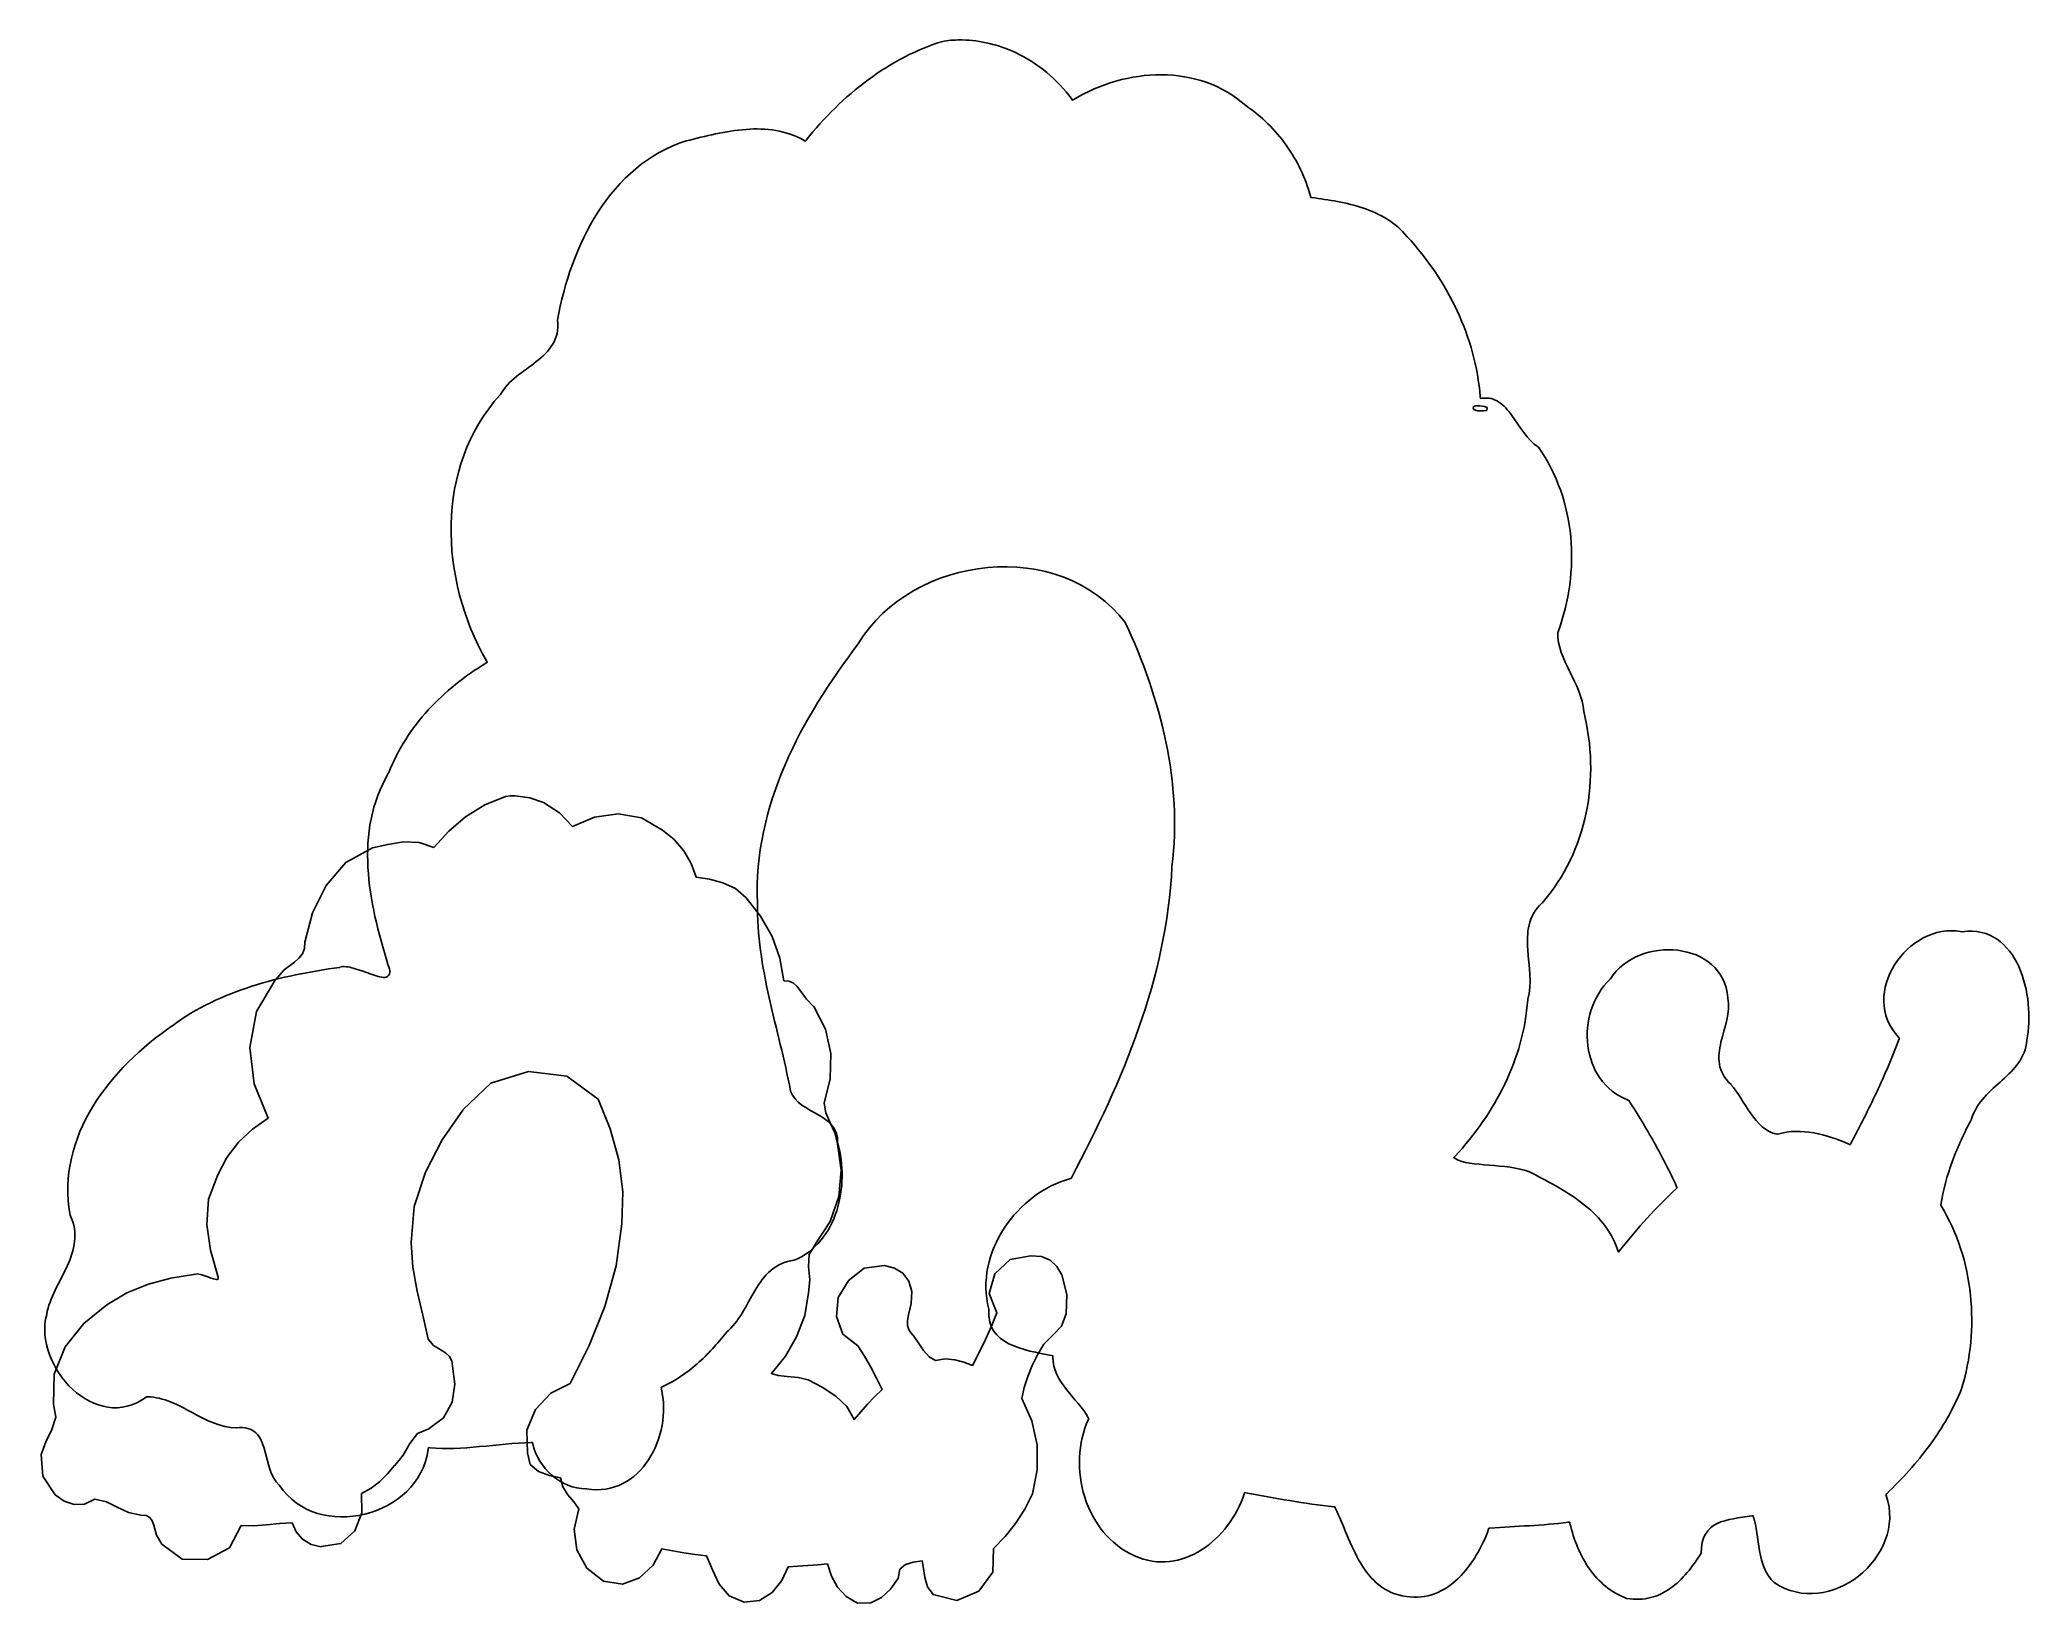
# Model space of a CAD drawing. Extents: x 5 to 180, y 3 to 140.
import ezdxf

# ---------------------------------------------------------------- set-up
doc = ezdxf.new("R2010")
doc.units = 0
doc.layers.get('0').update_dxf_attribs({"linetype": 'CONTINUOUS'})

msp = doc.modelspace()

# ---------------------------------------------------------------- linework, layer by layer
at = {"color": 7}
for points in [[(85.857278, 140.490123), (85.857306, 140.490138)], [(90.54925, 139.370068), (90.558056, 139.370068)], [(95.505764, 135.277846), (95.576319, 135.172013), (95.690972, 135.242568)], [(110.825139, 134.713401), (110.833944, 134.713401), (110.833944, 134.704596)], [(71.922555, 131.635401), (72.019569, 131.573665), (72.098944, 131.670679)], [(116.522486, 126.722999), (116.54893, 126.625985), (116.637125, 126.61718)], [(125.042055, 123.159957), (125.05086, 123.159957)], [(45.164375, 109.251665), (45.182014, 109.269304), (45.190819, 109.27811)], [(131.471416, 109.066485), (131.489055, 108.916555), (131.630166, 108.934194)], [(131.277416, 108.281526), (131.277431, 108.281526)], [(132.062361, 107.858193), (132.088805, 108.131596)], [(100.241862, 89.134583), (100.233057, 89.152222), (100.224251, 89.161027)], [(138.33293, 88.358444), (138.324124, 88.340805), (138.324124, 88.314361)], [(43.911986, 85.61547), (44.026667, 85.68611), (43.964931, 85.809582)], [(140.590722, 81.373458), (140.590722, 81.364653), (140.599527, 81.347014)], [(35.3395, 75.949387), (35.3395, 75.958192), (35.348305, 75.966997)], [(46.493295, 73.923051), (46.063687, 73.912863), (45.633358, 73.868455), (45.6311, 73.868455), (45.628842, 73.868455), (45.624298, 73.868455), (45.619726, 73.868455), (43.797468, 73.13098), (42.120831, 72.080337), (40.629789, 70.807464), (39.318077, 69.364027), (38.021525, 69.810949), (36.656371, 69.859974), (35.254384, 69.652792), (33.908218, 69.336731), (33.908218, 69.334473), (33.908218, 69.332215), (33.90596, 69.332215), (33.903703, 69.332215), (31.562164, 68.040623), (29.822419, 66.042619), (28.636626, 63.621195), (27.956951, 61.051353), (27.956951, 61.046781), (27.956951, 61.042237), (27.956951, 61.035407), (27.956951, 61.028605), (27.935855, 60.46974), (27.752203, 60.013974), (27.441784, 59.625196), (27.042415, 59.276886), (26.146241, 58.60292), (25.390792, 57.761759), (25.38624, 57.754957), (25.381688, 57.748128), (23.703535, 54.946098), (23.120375, 51.769529), (23.504754, 48.550215), (24.721948, 45.554333), (23.344301, 44.584425), (22.119391, 43.434068), (21.081892, 42.082472), (20.299421, 40.553965), (20.297135, 40.549421), (20.294877, 40.544849), (19.484466, 38.408785), (19.339393, 36.176921), (19.662551, 33.924706), (20.253928, 31.736194), (20.256186, 31.733936), (20.258444, 31.731678), (20.258444, 31.72942), (20.258444, 31.727163), (20.319285, 31.540467), (20.331242, 31.42232), (20.316976, 31.367166), (20.276643, 31.344983), (20.19093, 31.33725), (20.062796, 31.354099), (19.903415, 31.395128), (19.721552, 31.454194), (19.318633, 31.60084), (18.898016, 31.740839), (18.512644, 31.821577), (18.179128, 31.786342), (18.170029, 31.784084), (18.16093, 31.781826), (16.158913, 31.439612), (14.175196, 30.926442), (12.266914, 30.17016), (10.512506, 29.106472), (10.512506, 29.10873), (10.512506, 29.110988), (8.492681, 27.445981), (6.854367, 25.389149), (5.868407, 23.005028), (5.807884, 20.361484), (5.807884, 20.35694), (5.807884, 20.352368), (5.81017, 20.347796), (5.812456, 20.343252), (6.019216, 19.212176), (5.685058, 18.131985), (5.144211, 17.049335), (4.747774, 15.916162), (4.747774, 15.914187), (4.747774, 15.911647), (4.875356, 13.999323), (5.971704, 12.362688), (6.760236, 11.809758), (7.646076, 11.520932), (8.564802, 11.561713), (9.475146, 11.989562), (10.474732, 11.762373), (11.436163, 11.288917), (12.428592, 10.807136), (13.510929, 10.583644), (13.513215, 10.583644), (13.515501, 10.583644), (13.517787, 10.583644), (13.520073, 10.583644), (13.985338, 10.563888), (14.29356, 10.388092), (14.499886, 10.089275), (14.643905, 9.696506), (14.888269, 8.803442), (15.353693, 8.031254), (15.351407, 8.028432), (15.349121, 8.02561), (17.144123, 6.699165), (19.375804, 6.660586), (21.326597, 7.709323), (22.360555, 9.668115), (23.443693, 9.646102), (24.571818, 9.722753), (25.724294, 9.831522), (26.855881, 9.900214), (27.192069, 9.113379), (27.747666, 8.45789), (28.511175, 7.98528), (29.403836, 7.802711), (29.403836, 7.805533), (29.403836, 7.808355), (31.128329, 8.070257), (32.352189, 9.196098), (32.980681, 10.780917), (32.961885, 12.481137), (33.790306, 12.948976), (34.545259, 13.527617), (35.238727, 14.20591), (35.860188, 14.942653), (35.864732, 14.949511), (35.869276, 14.956398), (36.613561, 15.870642), (37.202404, 16.903787), (37.880674, 17.770788), (38.890423, 18.195959), (38.897224, 18.198217), (38.904026, 18.200474), (38.908598, 18.200474), (38.91317, 18.200474), (40.178804, 19.152898), (40.924237, 20.539134), (41.177808, 22.126631), (40.969734, 23.696783), (40.967477, 23.696783), (40.965219, 23.696783), (40.901202, 24.174628), (40.696772, 24.547618), (40.385029, 24.839549), (40.018832, 25.075411), (39.293219, 25.509158), (38.82675, 26.071844), (38.824493, 26.071844), (38.822235, 26.071844), (38.360562, 28.186769), (37.862197, 30.298723), (37.46765, 32.425854), (37.325308, 34.575654), (37.325308, 34.577912), (37.325308, 34.58017), (37.598855, 37.763715), (38.571986, 40.786267), (40.06022, 43.623611), (41.879782, 46.255277), (41.88204, 46.257535), (41.884298, 46.259792), (41.884298, 46.26205), (41.884298, 46.264308), (44.351044, 48.631896), (47.65815, 49.663102), (51.045499, 49.231525), (53.7778, 47.219791), (54.839286, 44.601627), (55.597772, 41.864531), (55.969707, 39.058633), (55.870766, 36.236272), (55.870766, 36.234014), (55.870766, 36.231757), (55.870766, 36.229499), (55.870766, 36.227241), (55.39026, 32.525826), (54.382941, 28.951911), (52.988659, 25.511517), (51.334492, 22.181622), (49.612262, 21.313628), (48.272392, 19.874811), (47.511366, 18.056767), (47.553502, 16.07562), (47.80245, 15.046266), (48.540839, 14.419467), (49.500403, 14.079728), (50.465457, 13.878052), (50.672963, 13.068893), (51.111545, 12.376545), (51.63531, 11.743182), (52.076127, 11.134429), (51.673131, 9.358799), (51.916883, 7.539962), (52.788018, 5.91343), (54.250994, 4.778135), (55.924941, 4.508359), (57.445041, 5.060273), (58.637712, 6.169914), (59.410608, 7.617347), (60.377445, 7.440478), (61.348877, 7.27154), (62.33182, 7.11962), (63.318991, 6.994003), (63.849117, 5.763119), (64.461026, 4.514286), (65.337552, 3.470515), (66.644991, 2.917275), (68.00195, 3.054181), (69.120148, 3.777178), (69.9544, 4.833987), (70.516973, 6.024852), (71.39027, 6.082228), (72.268698, 6.134044), (73.131299, 6.196302), (73.979467, 6.284214), (74.328316, 5.220744), (74.862151, 4.241292), (75.630456, 3.407382), (76.641173, 2.835374), (76.645716, 2.832552), (76.65026, 2.829729), (76.65709, 2.829729), (76.66392, 2.829729), (77.805272, 2.869353), (78.756885, 3.316563), (79.542524, 4.054658), (80.194661, 4.959096), (80.201491, 4.968127), (80.208292, 4.977158), (80.208292, 4.988447), (80.208292, 5.000018), (80.371261, 5.820862), (80.849834, 6.246707), (81.524275, 6.444516), (82.314909, 6.565223), (82.451516, 5.896808), (82.569705, 5.104638), (82.800235, 4.276372), (83.288595, 3.585041), (83.290853, 3.582218), (83.293111, 3.579396), (83.295369, 3.579396), (83.297626, 3.579396), (85.371898, 3.065074), (87.306108, 3.875137), (88.553468, 5.546513), (88.621037, 7.651552), (89.633323, 8.706668), (90.559306, 9.849189), (91.37595, 11.10011), (92.033482, 12.447214), (92.033482, 12.450036), (92.033482, 12.452858), (92.453779, 14.581688), (92.44297, 16.770686), (91.996686, 18.890161), (91.109842, 20.847417), (91.306258, 21.824072), (91.619434, 22.799334), (92.022631, 23.762868), (92.479368, 24.687553), (92.479368, 24.68981), (92.479368, 24.692068), (92.481626, 24.69664), (92.483884, 24.701184), (93.042142, 25.650201), (93.84431, 26.416508), (94.600381, 27.225492), (94.999988, 28.304727), (94.999988, 28.309271), (94.999988, 28.313843), (95.068356, 30.015434), (94.622346, 31.744488), (94.184301, 32.47723), (93.589512, 33.041215), (92.837595, 33.36934), (91.92424, 33.40976), (91.912866, 33.409972), (91.901493, 33.40976), (90.079469, 33.103995), (88.730193, 31.840035), (88.21871, 30.110935), (88.898541, 28.40029), (88.426998, 27.210345), (87.90666, 26.038881), (87.349429, 24.895071), (86.760078, 23.768471), (86.000982, 24.062159), (85.204001, 24.268958), (84.35925, 24.336832), (83.51143, 24.209812), (82.929307, 24.522972), (82.437647, 25.092496), (81.986662, 25.778621), (81.523115, 26.416525), (81.523115, 26.418783), (81.523115, 26.42104), (81.520857, 26.42104), (81.518599, 26.42104), (81.183472, 26.836345), (81.036307, 27.271878), (81.026062, 27.731156), (81.109095, 28.213713), (81.366874, 29.222867), (81.418492, 30.265728), (81.418492, 30.2703), (81.418492, 30.274844), (81.163377, 31.199401), (80.626805, 31.890067), (79.886034, 32.343285), (79.020681, 32.563458), (77.22202, 32.328863), (75.822085, 31.21213), (75.817484, 31.2053), (75.812969, 31.198498), (74.927796, 29.746925), (74.771033, 28.063599), (75.349811, 26.526927), (76.663801, 25.497443), (77.243282, 24.572872), (77.801281, 23.609221), (78.31779, 22.638588), (78.793165, 21.657302), (78.133177, 21.012858), (77.500988, 20.342377), (76.914646, 19.674225), (76.349857, 18.991066), (75.687829, 20.14211), (74.720983, 21.070364), (73.522984, 21.850629), (72.286774, 22.494491), (72.284517, 22.494491), (72.282259, 22.494491), (71.40371, 22.707704), (70.444089, 22.803886), (69.63852, 22.890635), (69.056363, 23.04958), (70.282791, 24.588216), (71.272177, 26.284578), (71.982389, 28.166853), (72.327759, 30.165664), (72.424976, 31.316696), (72.327759, 32.463379), (72.384186, 33.532301), (72.9329, 34.456243), (72.935157, 34.458501), (72.937415, 34.460759), (74.2389, 36.430842), (74.980332, 38.64214), (75.183359, 40.964598), (74.871134, 43.287611), (74.871134, 43.294441), (74.871134, 43.301243), (74.640347, 44.250968), (74.225046, 45.139415), (73.843001, 45.997805), (73.7018, 46.850184), (73.7018, 46.852442), (73.7018, 46.8547), (74.232781, 49.011738), (74.275095, 51.222628), (73.801168, 53.382675), (72.782718, 55.363056), (72.778174, 55.369858), (72.77363, 55.376688), (72.766801, 55.381231), (72.759971, 55.385803), (72.126811, 56.012901), (71.581541, 56.79628), (71.290942, 57.15712), (70.958202, 57.446918), (70.591226, 57.607779), (70.157416, 57.638016), (69.805048, 59.635847), (69.106384, 61.53275), (68.088964, 63.318935), (66.813221, 64.931544), (66.815479, 64.931544), (66.817737, 64.931544), (65.873616, 65.759228), (64.761166, 66.27377), (63.592862, 66.574083), (62.431605, 66.760615), (61.980967, 67.97502), (61.330527, 69.081077), (60.481656, 70.070915), (59.465058, 70.905599), (59.460627, 70.907856), (59.455942, 70.910114), (57.61749, 71.989671), (55.538457, 72.338794), (53.457853, 72.052087), (51.543625, 71.224061), (50.393484, 72.4309), (48.977465, 73.326125), (48.975208, 73.328383), (48.97295, 73.330641), (47.764006, 73.757223), (46.493241, 73.922128), (46.493272, 73.92241), (46.493295, 73.923051)], [(104.325251, 67.694514), (104.316445, 67.694514)], [(173.884153, 61.961804), (173.901791, 61.961804), (173.928236, 61.961804)], [(31.017986, 58.822026), (31.035625, 58.822026), (31.053264, 58.830831)], [(35.268958, 59.077789), (35.277764, 59.077789)], [(23.292153, 57.155165), (23.300972, 57.16397)], [(142.910235, 57.781472), (142.927874, 57.799111), (142.93668, 57.807916)], [(153.281888, 56.132222), (153.281888, 56.123417), (153.290693, 56.114611)], [(135.669457, 56.008764), (135.660652, 55.991125), (135.660652, 55.973486)], [(16.280694, 53.671498), (16.289514, 53.680304)], [(168.363194, 52.516179), (168.389639, 52.595554), (168.336722, 52.65729)], [(179.616777, 52.401526), (179.616777, 52.392721)], [(70.732043, 47.938944), (70.732043, 47.930139), (70.740849, 47.921333)], [(153.564096, 48.51225), (153.555291, 48.503445)], [(144.577096, 47.083486), (144.550652, 47.118764), (144.506555, 47.136403)], [(157.585777, 44.129), (157.621055, 44.120195), (157.656332, 44.129)], [(74.877168, 43.379319), (74.877168, 43.361681), (74.885973, 43.335236)], [(129.257735, 42.188694), (129.143083, 42.065222), (129.284194, 41.977028)], [(163.926957, 43.255875), (164.05043, 43.202959), (164.112222, 43.317499)], [(95.382348, 40.221944), (95.444084, 40.239583), (95.470528, 40.2925)], [(148.748694, 39.331194), (148.819249, 39.40175), (148.775152, 39.498764)], [(172.058528, 37.902388), (172.049722, 37.849471), (172.076166, 37.814194)], [(143.56286, 33.986611), (143.651055, 33.739667), (143.809805, 33.942514)], [(5.221111, 28.262707), (5.221111, 28.271512)], [(88.203306, 28.659681), (88.203306, 28.686125), (88.194501, 28.712569)], [(65.078751, 26.666486), (65.061112, 26.657681), (65.052307, 26.640042)], [(93.830098, 24.505722), (93.821292, 24.620375), (93.715459, 24.638014)], [(59.434321, 21.877542), (59.328487, 21.833445), (59.354932, 21.718792)], [(14.084766, 21.004474), (14.040668, 21.004474), (13.996571, 20.978029)], [(96.969834, 19.037667), (96.996278, 19.099403), (96.961, 19.161139)], [(38.982057, 16.5065), (38.849766, 16.524139), (38.832127, 16.383028)], [(48.030793, 16.859278), (48.004349, 16.965112), (47.889696, 16.965112)], [(25.735252, 13.199195), (25.726432, 13.216975), (25.708793, 13.225724)], [(52.757987, 12.890528), (52.749182, 12.890528), (52.740377, 12.890528)], [(110.84282, 12.537666), (110.728167, 12.564195), (110.68407, 12.449556)], [(167.278389, 12.46711), (167.207833, 12.396555), (167.243111, 12.317166)], [(118.709765, 11.232473), (118.674487, 11.303028), (118.595112, 11.311777)], [(155.539722, 10.412137), (155.504444, 10.526804), (155.389792, 10.509306)], [(132.335792, 9.433221), (132.238778, 9.424472), (132.212334, 9.345112)], [(139.382514, 9.847834), (139.35607, 9.971334), (139.223778, 9.953554)]]:
    msp.add_lwpolyline(points, dxfattribs=at)
for points in [[(77.55818, 136.971165), (79.602372, 138.483865), (81.846104, 139.684094), (84.252139, 140.39311)], [(84.252139, 140.39311), (84.787844, 140.46778), (85.322687, 140.499603), (85.857278, 140.490123)], [(85.857306, 140.490138), (87.478636, 140.461388), (89.077752, 140.060302), (90.54925, 139.370068)], [(90.558056, 139.370068), (92.517189, 138.449634), (94.252982, 137.014272), (95.505764, 135.277846)], [(72.098944, 131.670679), (73.673013, 133.635028), (75.513986, 135.458468), (77.55818, 136.971165)], [(95.690972, 135.242568), (97.949828, 136.639492), (100.698766, 137.436267), (103.399167, 137.420971)], [(103.399167, 137.420971), (106.099568, 137.405674), (108.751683, 136.574155), (110.825139, 134.713401)], [(110.833944, 134.704596), (112.227244, 133.750911), (113.432658, 132.570209), (114.397, 131.220916)], [(53.789778, 125.347137), (55.640667, 128.218573), (58.186151, 130.531791), (61.542069, 131.600123)], [(61.542069, 131.600123), (63.219147, 132.016003), (65.031228, 132.482878), (66.816097, 132.61436)], [(66.816097, 132.61436), (68.600969, 132.745844), (70.355293, 132.546841), (71.922555, 131.635401)], [(114.397, 131.220916), (115.361339, 129.871622), (116.086501, 128.356685), (116.522486, 126.722999)], [(116.637125, 126.61718), (118.11946, 126.410285), (119.715029, 126.178344), (121.187958, 125.682319)], [(50.217903, 115.813318), (50.786098, 119.071161), (51.943471, 122.482816), (53.789778, 125.347137)], [(121.187958, 125.682319), (122.660884, 125.186296), (124.012788, 124.425199), (125.042055, 123.159957)], [(125.05086, 123.159957), (126.826521, 121.221664), (128.329809, 119.012363), (129.442944, 116.633569)], [(49.77693, 113.670193), (50.131469, 114.256696), (50.318422, 114.951462), (50.217903, 115.813318)], [(129.442944, 116.633569), (130.556082, 114.254774), (131.273437, 111.703739), (131.471416, 109.066485)], [(48.339361, 112.162068), (48.906726, 112.605865), (49.422391, 113.08369), (49.77693, 113.670193)], [(45.190819, 109.27811), (45.877003, 110.500894), (47.204633, 111.274476), (48.339361, 112.162068)], [(40.842847, 97.830485), (40.939432, 101.998616), (42.272873, 106.058377), (45.164375, 109.251665)], [(131.630166, 108.934194), (132.237336, 109.017627), (132.709807, 108.879287), (133.129472, 108.599055)], [(130.862917, 108.096318), (130.855212, 108.028415), (130.895762, 107.972629), (130.924653, 107.946388)], [(130.951111, 108.22861), (130.918737, 108.20877), (130.870627, 108.164218), (130.862917, 108.096318)], [(130.924653, 107.946388), (130.953544, 107.920141), (130.973621, 107.914965), (131.004028, 107.90229)], [(131.039306, 108.263888), (131.007135, 108.25655), (130.983485, 108.24845), (130.951111, 108.22861)], [(131.004028, 107.90229), (131.064838, 107.876947), (131.138473, 107.853136), (131.233333, 107.840554)], [(131.277431, 108.281526), (131.181579, 108.284744), (131.103647, 108.278535), (131.039306, 108.263888)], [(131.233333, 107.840554), (131.41095, 107.816989), (131.678014, 107.825399), (132.009444, 107.858193)], [(132.088805, 108.131596), (131.738661, 108.231539), (131.469119, 108.275089), (131.277416, 108.281526)], [(132.009444, 107.858193), (132.032022, 107.860451), (132.039024, 107.855653), (132.062361, 107.858193)], [(133.129472, 108.599055), (133.549136, 108.318822), (133.917501, 107.892571), (134.26718, 107.40843)], [(134.26718, 107.40843), (134.956993, 106.453361), (135.586645, 105.288224), (136.595513, 104.639124)], [(136.595513, 104.639124), (136.599013, 104.636866), (136.600819, 104.632548), (136.604319, 104.630319)], [(136.604319, 104.630319), (138.24975, 102.282594), (139.175795, 99.555419), (139.44418, 96.745735)], [(43.964931, 85.809582), (41.895872, 89.391879), (40.746259, 93.662353), (40.842847, 97.830485)], [(139.44418, 96.745735), (139.712948, 93.932056), (139.32119, 91.034672), (138.33293, 88.358444)], [(88.097515, 94.029361), (83.532441, 93.610241), (79.081043, 91.265381), (76.702793, 87.317763)], [(100.224251, 89.161027), (97.366049, 92.937945), (92.669061, 94.449079), (88.097515, 94.029361)], [(103.787279, 78.683541), (103.034225, 82.302714), (101.780368, 85.831835), (100.241862, 89.134583)], [(138.324124, 88.314361), (138.256185, 87.106162), (138.798859, 85.979175), (139.364819, 84.848319)], [(76.693988, 87.300125), (74.201711, 84.031929), (71.888398, 80.461759), (70.246974, 76.646236)], [(76.702793, 87.317763), (76.699406, 87.312175), (76.697346, 87.305741), (76.693988, 87.300125)], [(38.831986, 81.48797), (40.301494, 83.100607), (42.034883, 84.47786), (43.911986, 85.61547)], [(139.364819, 84.848319), (139.930779, 83.717469), (140.518411, 82.582992), (140.590722, 81.373458)], [(35.348305, 75.966997), (36.161068, 78.02698), (37.362474, 79.875332), (38.831986, 81.48797)], [(140.599527, 81.347014), (141.323102, 78.426973), (141.408006, 75.354894), (140.811194, 72.439375)], [(104.316445, 67.694514), (104.78884, 71.364362), (104.539737, 75.067242), (103.787279, 78.683541)], [(33.513875, 67.615012), (33.357272, 70.49437), (33.803421, 73.337307), (35.3395, 75.949387)], [(70.246974, 76.646236), (68.602981, 72.824741), (67.633881, 68.760425), (67.812807, 64.501861)], [(140.811194, 72.439375), (140.215199, 69.527838), (138.935361, 66.778336), (136.921819, 64.484236)], [(35.277764, 59.077789), (34.428549, 61.822465), (33.670477, 64.735651), (33.513875, 67.615012)], [(101.423653, 53.512847), (103.014791, 58.072669), (104.101003, 62.791704), (104.325251, 67.694514)], [(67.812807, 64.501861), (67.771642, 61.6687), (68.240329, 58.899185), (68.853502, 56.149847)], [(136.913013, 64.475431), (135.668289, 63.322539), (135.560438, 61.868634), (135.660652, 60.392028)], [(136.921819, 64.484236), (136.918996, 64.481103), (136.915751, 64.478563), (136.913013, 64.475431)], [(167.975125, 59.051388), (169.212559, 61.023071), (171.499132, 62.396807), (173.884153, 61.961804)], [(173.928236, 61.961804), (175.169909, 62.122818), (176.176869, 61.848859), (176.997402, 61.291526)], [(135.660652, 60.392028), (135.761129, 58.91153), (136.060409, 57.387058), (135.669457, 56.008764)], [(142.93668, 57.807916), (144.151361, 59.718361), (146.642068, 60.585875), (148.880985, 60.321458)], [(148.880985, 60.321458), (150.000442, 60.189248), (151.050292, 59.773366), (151.844319, 59.077916)], [(176.997402, 61.291526), (177.817935, 60.734194), (178.448524, 59.88823), (178.902402, 58.892638)], [(23.300972, 57.16397), (25.813864, 57.96409), (28.444994, 58.461221), (31.017986, 58.822026)], [(31.053264, 58.830831), (31.321561, 58.945089), (31.78186, 58.882548), (32.296806, 58.733817)], [(32.296806, 58.733817), (32.811751, 58.585086), (33.383855, 58.362554), (33.884306, 58.187011)], [(33.884306, 58.187011), (34.134532, 58.09924), (34.363465, 58.019301), (34.572222, 57.975345)], [(34.572222, 57.975345), (34.780979, 57.931389), (34.965366, 57.915943), (35.127847, 57.966539)], [(35.127847, 57.966539), (35.290328, 58.017122), (35.418928, 58.172367), (35.436528, 58.363414)], [(35.436528, 58.363414), (35.453913, 58.552249), (35.390599, 58.775964), (35.268958, 59.077789)], [(151.844319, 59.077916), (152.638345, 58.382467), (153.177206, 57.414566), (153.281888, 56.132222)], [(168.336722, 52.65729), (166.554187, 54.547197), (166.737693, 57.079701), (167.975125, 59.051388)], [(178.902402, 58.892638), (179.810159, 56.901455), (180.000746, 54.323248), (179.616777, 52.401526)], [(16.289514, 53.680304), (18.392264, 55.256041), (20.78318, 56.355319), (23.292153, 57.155165)], [(68.853502, 56.149847), (69.466674, 53.400506), (70.220535, 50.671355), (70.732043, 47.938944)], [(140.961138, 51.916542), (140.698364, 54.010893), (141.356715, 56.284949), (142.910235, 57.781472)], [(135.660652, 55.973486), (135.476782, 53.363757), (134.756895, 50.866791), (133.640999, 48.547514)], [(153.290693, 56.114611), (153.517354, 54.861598), (152.985176, 53.537793), (152.682152, 52.234056)], [(9.278056, 46.554207), (11.006447, 49.391768), (13.565728, 51.820078), (16.280694, 53.671498)], [(95.470528, 40.2925), (97.734433, 44.552032), (99.832516, 48.953028), (101.423653, 53.512847)], [(144.506555, 47.136403), (142.400361, 47.923873), (141.223913, 49.822187), (140.961138, 51.916542)], [(152.682152, 52.234056), (152.530641, 51.58219), (152.438684, 50.936198), (152.541041, 50.302597)], [(166.396458, 47.841874), (167.112408, 49.374473), (167.777868, 50.93164), (168.363194, 52.516179)], [(179.616777, 52.392721), (179.482592, 50.821618), (178.522605, 49.853734), (177.456013, 48.891402)], [(152.541041, 50.302597), (152.642522, 49.674399), (152.954691, 49.069639), (153.564096, 48.51225)], [(70.740849, 47.921333), (71.101819, 46.871362), (72.214887, 46.39689), (73.175015, 45.839944)], [(133.640999, 48.547514), (132.525101, 46.228237), (131.012551, 44.086137), (129.257735, 42.188694)], [(153.555291, 48.503445), (154.156932, 47.815633), (154.695031, 46.823506), (155.31036, 45.954625)], [(164.112222, 43.317499), (164.913962, 44.80131), (165.680506, 46.309274), (166.396458, 47.841874)], [(177.456013, 48.891402), (176.39584, 47.934863), (175.227155, 46.989856), (174.748444, 45.469457)], [(7.276042, 37.011568), (6.656623, 40.484944), (7.551145, 43.719075), (9.278056, 46.554207)], [(73.175015, 45.839944), (73.655081, 45.561473), (74.097766, 45.262044), (74.409737, 44.878625)], [(146.799596, 43.388139), (146.089903, 44.664156), (145.343053, 45.90989), (144.577096, 47.083486)], [(155.31036, 45.954625), (155.925689, 45.085745), (156.629808, 44.3267), (157.585777, 44.129)], [(74.409737, 44.878625), (74.721709, 44.495206), (74.908258, 44.031721), (74.877168, 43.379319)], [(157.656332, 44.129), (158.707861, 44.437901), (159.785733, 44.43349), (160.848971, 44.243653)], [(160.848971, 44.243653), (161.912207, 44.053819), (162.952484, 43.684108), (163.926957, 43.255875)], [(174.739639, 45.443013), (174.129979, 44.281612), (173.547004, 43.041621), (173.072764, 41.774124)], [(174.748444, 45.469457), (174.745537, 45.460257), (174.742461, 45.452242), (174.739639, 45.443013)], [(74.885973, 43.335236), (75.425441, 41.468082), (75.415902, 39.291565), (74.797779, 37.382111)], [(148.775152, 39.498764), (148.176886, 40.804155), (147.509292, 42.112122), (146.799596, 43.388139)], [(129.284194, 41.977028), (129.920701, 41.571206), (131.043451, 41.500089), (132.265166, 41.403764)], [(132.265166, 41.403764), (133.483756, 41.307684), (134.793877, 41.201312), (135.740027, 40.8305)], [(135.740027, 40.8305), (135.742567, 40.829653), (135.746434, 40.831347), (135.748832, 40.8305)], [(135.748832, 40.8305), (137.300451, 40.064862), (138.977466, 39.194057), (140.405499, 38.096472)], [(173.072764, 41.774124), (172.595249, 40.497879), (172.227404, 39.194918), (172.058528, 37.902388)], [(89.552695, 35.856319), (90.92622, 37.956072), (93.050055, 39.589281), (95.382348, 40.221944)], [(146.173416, 36.729458), (146.993638, 37.633111), (147.853897, 38.500671), (148.748694, 39.331194)], [(7.020278, 32.513665), (7.667079, 33.923052), (8.058724, 35.398044), (7.276042, 37.002762)], [(7.276042, 37.002762), (7.275505, 37.005754), (7.276578, 37.008604), (7.276042, 37.011568)], [(74.797779, 37.382111), (74.179656, 35.472658), (72.963038, 33.836057), (71.067154, 33.025306)], [(140.405499, 38.096472), (141.835615, 36.997284), (143.008548, 35.67318), (143.56286, 33.986611)], [(172.076166, 37.814194), (173.507344, 35.463503), (174.358376, 32.746572), (174.651444, 29.964888)], [(88.194501, 28.712569), (87.55117, 31.200894), (88.179148, 33.756563), (89.552695, 35.856319)], [(143.809805, 33.942514), (144.568661, 34.890891), (145.353193, 35.825808), (146.173416, 36.729458)], [(5.221111, 28.271512), (5.469952, 29.714579), (6.368759, 31.094), (7.020278, 32.513665)], [(71.067154, 33.025306), (69.349696, 32.846958), (68.399443, 31.697312), (67.618751, 30.388292)], [(67.618751, 30.388292), (66.83211, 29.069298), (66.19058, 27.58545), (65.078751, 26.666486)], [(174.651444, 29.964888), (174.94421, 27.186088), (174.678876, 24.342426), (173.875333, 21.718707)], [(7.514167, 21.656943), (5.710564, 23.311067), (4.616953, 25.964292), (5.221111, 28.262707)], [(89.967195, 25.678709), (88.854943, 26.246068), (88.08604, 27.101444), (88.203306, 28.659681)], [(65.052307, 26.640042), (64.297695, 25.665472), (63.457046, 24.733233), (62.521126, 23.914834)], [(93.715459, 24.638014), (92.535268, 24.871547), (91.079444, 25.111346), (89.967195, 25.678709)], [(62.521126, 23.914834), (61.585204, 23.096434), (60.558652, 22.39255), (59.434321, 21.877542)], [(95.038362, 21.639403), (94.377482, 22.487052), (93.848953, 23.400504), (93.830098, 24.505722)], [(10.609905, 20.087265), (9.489742, 20.253003), (8.415968, 20.82988), (7.514167, 21.656943)], [(59.354932, 21.718792), (59.846055, 19.656163), (59.399729, 17.242502), (58.226043, 15.456987)], [(96.961, 19.161139), (96.483684, 20.015668), (95.699241, 20.791751), (95.038362, 21.639403)], [(173.875333, 21.709902), (173.155277, 19.933217), (172.190624, 18.282804), (171.06193, 16.744555)], [(173.875333, 21.718707), (173.874486, 21.715885), (173.87618, 21.712611), (173.875333, 21.709902)], [(13.996571, 20.978029), (12.888916, 20.162681), (11.729955, 19.921344), (10.609905, 20.087265)], [(18.044696, 19.611001), (16.792647, 20.284299), (15.527125, 20.978182), (14.084766, 21.004474)], [(21.916432, 18.279265), (20.524743, 18.290667), (19.291416, 18.940568), (18.044696, 19.611001)], [(21.934071, 18.279265), (21.928116, 18.279291), (21.922382, 18.279217), (21.916432, 18.279265)], [(23.645043, 17.820654), (23.264856, 18.186211), (22.709326, 18.3739), (21.934071, 18.279265)], [(24.403516, 16.356626), (24.237382, 16.926196), (24.028557, 17.4519), (23.645043, 17.820654)], [(96.643515, 12.176139), (95.934671, 14.412186), (96.01467, 16.932986), (96.969834, 19.037667)], [(25.708793, 13.225724), (24.907955, 13.899275), (24.735783, 15.217493), (24.403516, 16.356626)], [(38.832127, 16.383028), (38.448923, 13.401717), (36.011423, 11.349059), (33.240599, 10.668028)], [(43.347682, 16.612334), (41.832256, 16.472129), (40.342648, 16.372959), (38.982057, 16.5065)], [(47.889696, 16.965112), (46.40825, 16.9356), (44.863108, 16.752539), (43.347682, 16.612334)], [(49.715307, 14.089973), (48.882718, 14.812905), (48.278308, 15.801447), (48.030793, 16.859278)], [(171.06193, 16.744555), (169.93167, 15.204175), (168.639273, 13.782068), (167.278389, 12.46711)], [(52.740377, 12.890528), (51.603698, 12.901817), (50.547905, 13.36706), (49.715307, 14.089973)], [(58.226043, 15.456987), (57.052354, 13.671494), (55.169062, 12.510572), (52.757987, 12.890528)], [(33.240599, 10.668028), (30.469778, 9.98697), (27.393176, 10.687784), (25.735252, 13.199195)], [(110.68407, 12.449556), (110.043925, 10.474762), (108.669071, 8.630158), (106.935806, 7.528306)], [(114.705737, 11.858554), (113.413913, 12.072394), (112.125585, 12.302292), (110.84282, 12.537666)], [(167.243111, 12.317166), (168.153526, 9.602724), (166.897377, 6.867652), (164.800125, 5.217527)], [(101.017959, 6.999139), (98.84202, 7.991574), (97.352358, 9.940149), (96.643515, 12.176139)], [(118.595112, 11.311777), (117.295456, 11.453594), (115.997561, 11.644771), (114.705737, 11.858554)], [(120.932265, 6.372973), (120.029416, 7.881959), (119.437246, 9.715331), (118.709765, 11.232473)], [(132.212334, 9.345112), (131.680255, 7.818854), (130.762347, 6.17697), (129.531223, 5.005945)], [(135.810653, 9.653722), (134.652777, 9.582517), (133.486621, 9.520936), (132.335792, 9.433221)], [(139.223778, 9.953554), (138.114758, 9.810806), (136.968526, 9.724898), (135.810653, 9.653722)], [(141.084667, 5.870279), (140.266349, 7.041952), (139.717498, 8.441746), (139.382514, 9.847834)], [(152.338264, 9.839029), (151.49199, 9.430964), (150.917608, 8.661626), (150.935972, 7.228473)], [(155.389792, 10.509306), (154.309445, 10.335599), (153.19605, 10.252654), (152.338264, 9.839029)], [(156.077708, 7.431193), (155.885495, 8.506432), (155.825438, 9.607381), (155.539722, 10.412137)], [(106.935806, 7.528306), (105.202538, 6.426454), (103.122634, 6.056997), (101.017959, 6.999139)], [(150.935972, 7.228473), (150.175146, 6.026404), (149.301858, 4.898813), (148.237222, 4.141668)], [(157.365347, 4.653054), (156.587396, 5.33067), (156.269134, 6.360245), (156.077708, 7.431193)], [(124.97157, 3.418445), (123.028273, 3.685512), (121.83511, 4.863959), (120.932265, 6.372973)], [(144.37432, 3.25089), (142.977472, 3.763405), (141.897851, 4.705943), (141.084667, 5.870279)], [(129.531223, 5.005945), (128.300099, 3.83492), (126.76702, 3.131933), (124.97157, 3.418445)], [(148.237222, 4.141668), (147.168509, 3.381615), (145.922365, 2.994406), (144.383125, 3.25089)], [(157.374153, 4.644305), (157.370963, 4.647128), (157.368508, 4.650232), (157.365347, 4.653054)], [(164.800125, 5.217527), (162.705841, 3.569716), (159.796045, 3.015657), (157.374153, 4.644305)], [(144.383125, 3.25089), (144.380585, 3.25089), (144.37686, 3.25089), (144.37432, 3.25089)]]:
    msp.add_open_spline(points, degree=3, dxfattribs=at)

doc.saveas('drawing.dxf')
